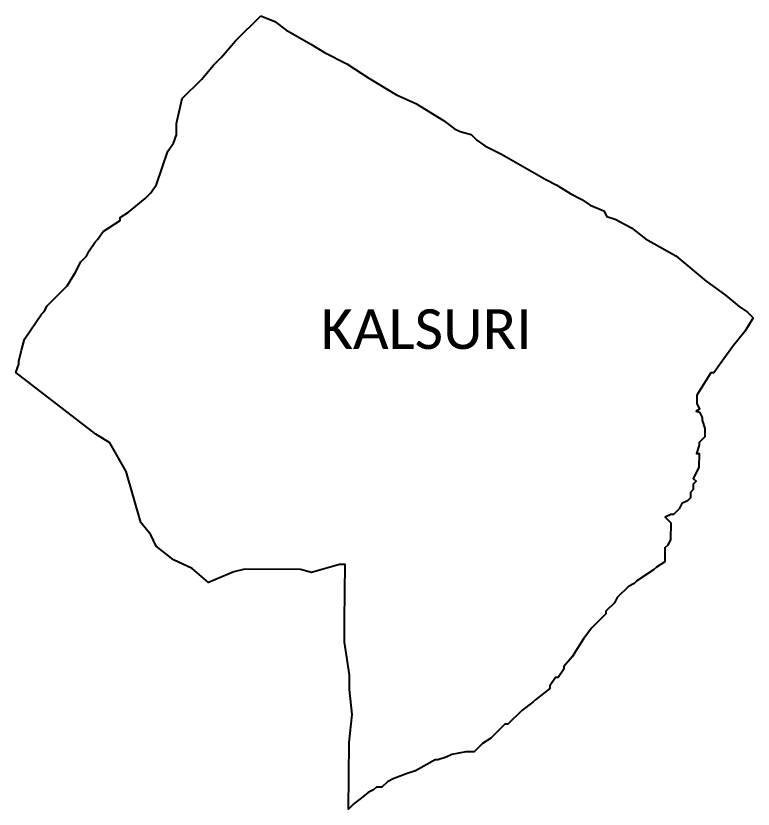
# Model space of a CAD drawing. Header units: metres. Extents: x 283999 to 293387, y 2012948 to 2017487.
# Drawn here: x 290599 to 293387, y 2014487 to 2017487 of the extents above; entities that cross this region are included whole.
import ezdxf

# ---------------------------------------------------------------- set-up
doc = ezdxf.new("R2010")
doc.units = ezdxf.units.M
doc.layers.add('VILLAGE NAME', color=250, linetype='Continuous')
doc.styles.get("Standard").update_dxf_attribs({"font": 'simplex.shx'})

msp = doc.modelspace()

# ---------------------------------------------------------------- linework, layer by layer
at = {"color": 6, "flags": 128}
msp.add_lwpolyline([(291525.5, 2017487.4), (291577.9, 2017465.9), (291619.6, 2017434), (291713.8, 2017380.6), (291766.1, 2017348.6), (291849.9, 2017305.8), (291933.5, 2017252.4), (292038.2, 2017188.4), (292111.5, 2017156.2), (292216.1, 2017092.2), (292257.9, 2017060.3), (292278.8, 2017049.6), (292320.8, 2017038.7), (292341.7, 2017017.5), (292373, 2016996.1), (292435.8, 2016964), (292603.3, 2016867.9), (292645.1, 2016846.5), (292697.4, 2016814.5), (292739.3, 2016793.1), (292770.7, 2016771.8), (292823.1, 2016750.3), (292833.4, 2016729.2), (292864.9, 2016718.4), (292927.7, 2016686.3), (292979.9, 2016643.7), (293095, 2016579.6), (293209.9, 2016484), (293283, 2016430.7), (293335.2, 2016388.2), (293366.6, 2016366.9), (293387.4, 2016345.7), (293355.4, 2016293.4), (293312.9, 2016241.2), (293259.7, 2016168), (293238.3, 2016136.7), (293227.8, 2016136.8), (293174.5, 2016053.1), (293174.5, 2016021), (293184.5, 2016000.4), (293172.1, 2015992.6), (293184.5, 2015988.5), (293194.8, 2015968.8), (293194.7, 2015958.2), (293204.9, 2015926.6), (293204.7, 2015895.1), (293183.4, 2015874.2), (293183.3, 2015863.7), (293172.6, 2015832.2), (293183.1, 2015832.1), (293182.6, 2015779.6), (293161.2, 2015737.7), (293171.6, 2015727.1), (293161, 2015716.7), (293160.9, 2015695.6), (293150.2, 2015685.2), (293150, 2015664.2), (293139.4, 2015653.7), (293118.3, 2015643.4), (293107.6, 2015622.5), (293086.4, 2015601.6), (293075.9, 2015601.7), (293054.8, 2015591.4), (293075.6, 2015570.2), (293075.1, 2015507.1), (293064.3, 2015486.1), (293053.7, 2015475.7), (293053.3, 2015423.1), (293021.5, 2015402.4), (293010.9, 2015392), (292947.4, 2015350.4), (292936.9, 2015340), (292915.7, 2015329.7), (292873.3, 2015288), (292862.6, 2015267), (292830.8, 2015235.8), (292830.7, 2015225.3), (292777.6, 2015173.1), (292745.7, 2015131.3), (292703, 2015063.4), (292671.2, 2015026.9), (292671.1, 2015016.3), (292649.8, 2014985), (292639.3, 2014985), (292617.9, 2014953.7), (292617.8, 2014943.2), (292564.9, 2014901.6), (292554.3, 2014891.2), (292511.9, 2014860), (292458.9, 2014807.9), (292448.4, 2014807.9), (292395.3, 2014755.8), (292363.6, 2014735.1), (292331.8, 2014703.8), (292300.2, 2014704.1), (292247.5, 2014694), (292226.4, 2014683.7), (292194.8, 2014673.5), (292184.3, 2014673.5), (292110.3, 2014632.1), (292078.6, 2014621.9), (292025.9, 2014601.3), (292004.8, 2014591), (291983.5, 2014570.2), (291962.5, 2014570.2), (291951.9, 2014559.9), (291930.8, 2014549.6), (291904.3, 2014528.8), (291877.8, 2014508), (291856.6, 2014487.1), (291858.8, 2014739.5), (291870.3, 2014844.6), (291860.6, 2014939.3), (291860.6, 2014994.8), (291841.1, 2015118.3), (291841.9, 2015202.4), (291843.7, 2015412.8), (291822.7, 2015412.9), (291717.2, 2015382.3), (291675.3, 2015393.2), (291465, 2015395), (291422.8, 2015384.9), (291327.8, 2015343.7), (291265.2, 2015396.8), (291195.1, 2015430.4), (291129.2, 2015482.1), (291108.5, 2015524.4), (291071.3, 2015570.9), (291015.6, 2015764.7), (290953.8, 2015872.8), (290901.5, 2015904.8), (290598.6, 2016138.9), (290609.4, 2016170.3), (290609.4, 2016180.8), (290620.4, 2016222.8), (290631.2, 2016264.8), (290695.2, 2016358.9), (290705.8, 2016369.3), (290716.5, 2016390.3), (290792.8, 2016466.2), (290822.8, 2016515.5), (290844.2, 2016557.4), (290865.4, 2016578.2), (290876.1, 2016599.2), (290897.4, 2016630.5), (290908, 2016641), (290929.3, 2016672.3), (290992.8, 2016713.8), (290992.9, 2016724.4), (291024.6, 2016745.1), (291088.2, 2016797.1), (291109.4, 2016818), (291130.7, 2016849.4), (291173.9, 2016975.2), (291195.2, 2017006.5), (291206, 2017038), (291206.3, 2017080.1), (291228.2, 2017174.5), (291302.5, 2017247.5), (291345, 2017299.7), (291376.8, 2017331), (291430, 2017393.6), (291525.5, 2017487.4)], dxfattribs=at)

# ---------------------------------------------------------------- texts
at = {"layer": 'VILLAGE NAME', "insert": (291752, 2016377.5), "char_height": 150, "attachment_point": 1}
msp.add_mtext_dynamic_manual_height_columns('{\\fCalibri|b0|i0|c0|p34;KALSURI}', width=1877.914, gutter_width=1, heights=[0], dxfattribs=at)

doc.saveas('drawing.dxf')
